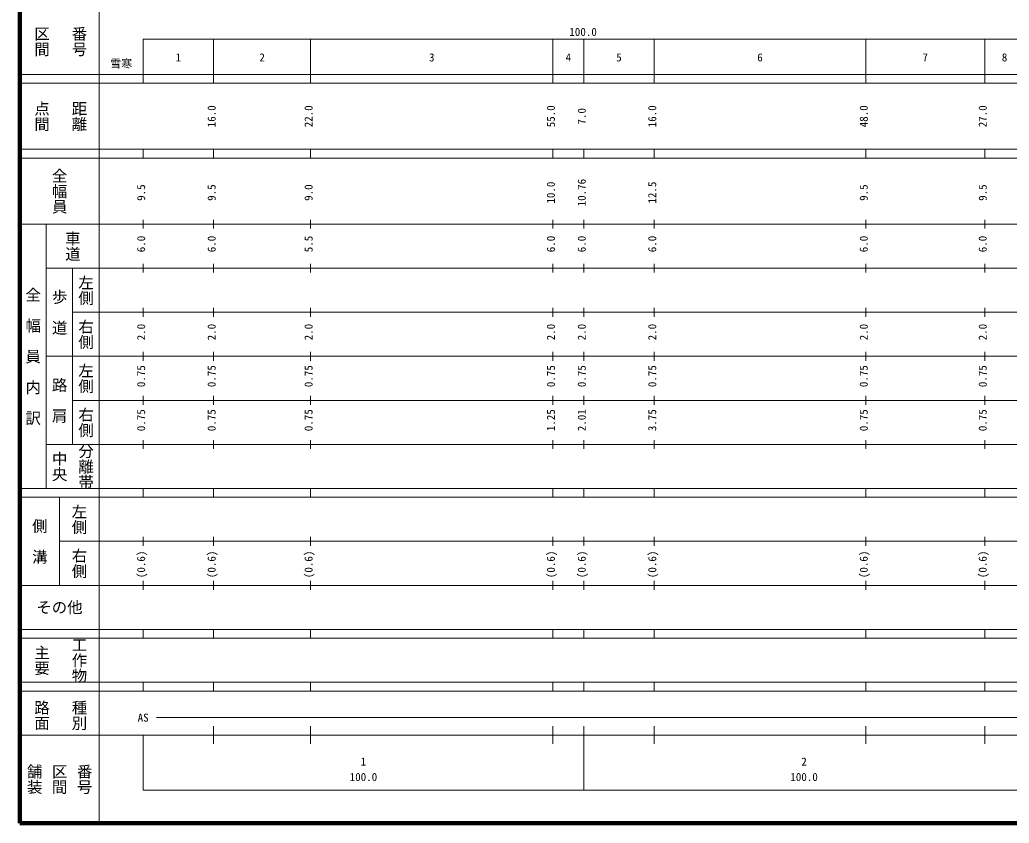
# Model space of a CAD drawing. Units: millimetres on the paper, enlarged 1000 times. Extents: x 40000 to 680000, y 20000 to 380000.
# Drawn here: x 40000 to 264560, y 20000 to 202409 of the extents above; entities that cross this region are included whole.
import ezdxf
from ezdxf.enums import TextEntityAlignment as Align

# ---------------------------------------------------------------- set-up
doc = ezdxf.new("R2010")
doc.units = ezdxf.units.MM
doc.header["$LTSCALE"] = 1000
doc.layers.add('M-TTL', color=2, linetype='Continuous', lineweight=140)
doc.layers.add('M-TTL-BAND', color=7, linetype='Continuous', lineweight=13)
doc.styles.add('@ＭＳ ゴシック', font='')
doc.styles.add('ＭＳ ゴシック', font='')
doc.styles.get('@ＭＳ ゴシック').set_extended_font_data('@MS Gothic')
doc.styles.get('ＭＳ ゴシック').set_extended_font_data('MS Gothic')

msp = doc.modelspace()

# ---------------------------------------------------------------- linework, layer by layer
at = {"layer": 'M-TTL'}
for p, q in [((40000, 380000), (40000, 20000)), ((40000, 20000), (680000, 20000))]:
    msp.add_line(p, q, dxfattribs=at)
at = {"layer": 'M-TTL-BAND'}
for p, q in [((58000, 370000), (58000, 20000)), ((68000, 198000), (579000, 198000)), ((68000, 198000), (68000, 188000)), ((84000, 188000), (84000, 198000)), ((106000, 188000), (106000, 198000)), ((161000, 188000), (161000, 198000)), ((168000, 188000), (168000, 198000)), ((184000, 188000), (184000, 198000)), ((232000, 188000), (232000, 198000)), ((259000, 188000), (259000, 198000)), ((40000, 190000), (579000, 190000)), ((40000, 188000), (579000, 188000)), ((40000, 173000), (579000, 173000)), ((68000, 171000), (68000, 173000)), ((84000, 171000), (84000, 173000)), ((106000, 171000), (106000, 173000)), ((161000, 171000), (161000, 173000)), ((168000, 171000), (168000, 173000)), ((184000, 171000), (184000, 173000)), ((232000, 171000), (232000, 173000)), ((259000, 171000), (259000, 173000)), ((40000, 171000), (579000, 171000)), ((40000, 156000), (579000, 156000)), ((46000, 96000), (46000, 156000)), ((68000, 155000), (68000, 157000)), ((84000, 155000), (84000, 157000)), ((106000, 155000), (106000, 157000)), ((161000, 155000), (161000, 157000)), ((168000, 155000), (168000, 157000)), ((184000, 155000), (184000, 157000)), ((232000, 155000), (232000, 157000)), ((259000, 155000), (259000, 157000)), ((46000, 146000), (579000, 146000)), ((52000, 146000), (52000, 106000)), ((68000, 145000), (68000, 147000)), ((84000, 145000), (84000, 147000)), ((106000, 145000), (106000, 147000)), ((161000, 145000), (161000, 147000)), ((168000, 145000), (168000, 147000)), ((184000, 145000), (184000, 147000)), ((232000, 145000), (232000, 147000)), ((259000, 145000), (259000, 147000)), ((68000, 135000), (68000, 137000)), ((84000, 135000), (84000, 137000)), ((106000, 135000), (106000, 137000)), ((161000, 135000), (161000, 137000)), ((168000, 135000), (168000, 137000)), ((184000, 135000), (184000, 137000)), ((232000, 135000), (232000, 137000)), ((259000, 135000), (259000, 137000)), ((52000, 136000), (579000, 136000)), ((46000, 126000), (579000, 126000)), ((68000, 125000), (68000, 127000)), ((84000, 125000), (84000, 127000)), ((106000, 125000), (106000, 127000)), ((161000, 125000), (161000, 127000)), ((168000, 125000), (168000, 127000)), ((184000, 125000), (184000, 127000)), ((232000, 125000), (232000, 127000)), ((259000, 125000), (259000, 127000)), ((68000, 115000), (68000, 117000)), ((84000, 115000), (84000, 117000)), ((106000, 115000), (106000, 117000)), ((161000, 115000), (161000, 117000)), ((168000, 115000), (168000, 117000)), ((184000, 115000), (184000, 117000)), ((232000, 115000), (232000, 117000)), ((259000, 115000), (259000, 117000)), ((52000, 116000), (579000, 116000)), ((46000, 106000), (579000, 106000)), ((68000, 105000), (68000, 107000)), ((84000, 105000), (84000, 107000)), ((106000, 105000), (106000, 107000)), ((161000, 105000), (161000, 107000)), ((168000, 105000), (168000, 107000)), ((184000, 105000), (184000, 107000)), ((232000, 105000), (232000, 107000)), ((259000, 105000), (259000, 107000)), ((40000, 96000), (579000, 96000)), ((68000, 94000), (68000, 96000)), ((84000, 94000), (84000, 96000)), ((106000, 94000), (106000, 96000)), ((161000, 94000), (161000, 96000)), ((168000, 94000), (168000, 96000)), ((184000, 94000), (184000, 96000)), ((232000, 94000), (232000, 96000)), ((259000, 94000), (259000, 96000)), ((40000, 94000), (579000, 94000)), ((49000, 94000), (49000, 74000)), ((49000, 84000), (579000, 84000)), ((68000, 83000), (68000, 85000)), ((84000, 83000), (84000, 85000)), ((106000, 83000), (106000, 85000)), ((161000, 83000), (161000, 85000)), ((168000, 83000), (168000, 85000)), ((184000, 83000), (184000, 85000)), ((232000, 83000), (232000, 85000)), ((259000, 83000), (259000, 85000)), ((68000, 73000), (68000, 75000)), ((84000, 73000), (84000, 75000)), ((106000, 73000), (106000, 75000)), ((161000, 73000), (161000, 75000)), ((168000, 73000), (168000, 75000)), ((184000, 73000), (184000, 75000)), ((232000, 73000), (232000, 75000)), ((259000, 73000), (259000, 75000)), ((40000, 74000), (579000, 74000)), ((40000, 64000), (579000, 64000)), ((68000, 62000), (68000, 64000)), ((84000, 62000), (84000, 64000)), ((106000, 62000), (106000, 64000)), ((161000, 62000), (161000, 64000)), ((168000, 62000), (168000, 64000)), ((184000, 62000), (184000, 64000)), ((232000, 62000), (232000, 64000)), ((259000, 62000), (259000, 64000)), ((40000, 62000), (579000, 62000)), ((40000, 52000), (579000, 52000)), ((68000, 50000), (68000, 52000)), ((84000, 50000), (84000, 52000)), ((106000, 50000), (106000, 52000)), ((161000, 50000), (161000, 52000)), ((168000, 50000), (168000, 52000)), ((184000, 50000), (184000, 52000)), ((232000, 50000), (232000, 52000)), ((259000, 50000), (259000, 52000)), ((40000, 50000), (579000, 50000)), ((71000, 44000), (565000, 44000)), ((84000, 38000), (84000, 42000)), ((106000, 38000), (106000, 42000)), ((161000, 38000), (161000, 42000)), ((168000, 27500), (168000, 42000)), ((184000, 38000), (184000, 42000)), ((232000, 38000), (232000, 42000)), ((259000, 38000), (259000, 42000)), ((40000, 40000), (579000, 40000)), ((68000, 40000), (68000, 27500)), ((68000, 27500), (579000, 27500))]:
    msp.add_line(p, q, dxfattribs=at)

# ---------------------------------------------------------------- texts
at = {"layer": 'M-TTL-BAND', "style": '@ＭＳ ゴシック'}
for s, p in [('区間', (45000, 197500)), ('番号', (53500, 197500)), ('点間', (45000, 180500)), ('距離', (53500, 180500)), ('全幅員', (49000, 163500)), ('車道', (52000, 151000)), ('左側', (55000, 141000)), ('全\u3000幅\u3000員\u3000内\u3000訳', (43000, 126000)), ('歩\u3000道', (49000, 136000)), ('右側', (55000, 131000)), ('左側', (55000, 121000)), ('路\u3000肩', (49000, 116000)), ('右側', (55000, 111000)), ('分離帯', (55000, 101000)), ('中央', (49000, 101000)), ('左側', (53500, 89000)), ('側\u3000溝', (44500, 84000)), ('右側', (53500, 79000)), ('工作物', (53500, 57000)), ('主要', (45000, 57000)), ('路面', (45000, 44500)), ('種別', (53500, 44500)), ('舗装', (43333, 30000)), ('区間', (49000, 30000)), ('番号', (54667, 30000))]:
    msp.add_text(s, height=2566, rotation=270, dxfattribs=at).set_placement(p, align=Align.MIDDLE_CENTER)
at = {"layer": 'M-TTL-BAND', "style": 'ＭＳ ゴシック'}
for s, p in [('100.0', (167844, 198195)), ('1', (76000, 192405)), ('2', (95000, 192405)), ('3', (133500, 192405)), ('4', (164500, 192405)), ('5', (176000, 192405)), ('6', (208000, 192405)), ('7', (245500, 192405)), ('8', (263500, 192405)), ('AS', (68000, 42500)), ('1', (118000, 32523)), ('2', (218000, 32523)), ('100.0', (118000, 29033)), ('100.0', (218000, 29033))]:
    msp.add_text(s, height=1833, dxfattribs=at).set_placement(p, align=Align.BOTTOM_CENTER)
msp.add_text('雪寒', height=1833, dxfattribs=at).set_placement((65500, 191000), align=Align.BOTTOM_RIGHT)
for s, p in [('16.0', (85000, 180500)), ('22.0', (107000, 180500)), ('55.0', (162000, 180500)), ('7.0', (169000, 180500)), ('16.0', (185000, 180500)), ('48.0', (233000, 180500)), ('27.0', (260000, 180500)), ('9.5', (69000, 163174)), ('9.5', (85000, 163174)), ('9.0', (107000, 163174)), ('10.0', (162000, 163174)), ('10.76', (169000, 163174)), ('12.5', (185000, 163174)), ('9.5', (233000, 163174)), ('9.5', (260000, 163174)), ('6.0', (69000, 151500)), ('6.0', (85000, 151500)), ('5.5', (107000, 151500)), ('6.0', (162000, 151500)), ('6.0', (169000, 151500)), ('6.0', (185000, 151500)), ('6.0', (233000, 151500)), ('6.0', (260000, 151500)), ('2.0', (69000, 131500)), ('2.0', (85000, 131500)), ('2.0', (107000, 131500)), ('2.0', (162000, 131500)), ('2.0', (169000, 131500)), ('2.0', (185000, 131500)), ('2.0', (233000, 131500)), ('2.0', (260000, 131500)), ('0.75', (69000, 121500)), ('0.75', (85000, 121500)), ('0.75', (107000, 121500)), ('0.75', (162000, 121500)), ('0.75', (169000, 121500)), ('0.75', (185000, 121500)), ('0.75', (233000, 121500)), ('0.75', (260000, 121500)), ('0.75', (69000, 111500)), ('0.75', (85000, 111500)), ('0.75', (107000, 111500)), ('1.25', (162000, 111500)), ('2.01', (169000, 111500)), ('3.75', (185000, 111500)), ('0.75', (233000, 111500)), ('0.75', (260000, 111500)), ('(0.6)', (69000, 78764)), ('(0.6)', (85000, 78764)), ('(0.6)', (107000, 78764)), ('(0.6)', (162000, 78764)), ('(0.6)', (169000, 78764)), ('(0.6)', (185000, 78764)), ('(0.6)', (233000, 78764)), ('(0.6)', (260000, 78764))]:
    msp.add_text(s, height=1833, rotation=90, dxfattribs=at).set_placement(p, align=Align.BOTTOM_CENTER)
msp.add_text('その他', height=2566, dxfattribs=at).set_placement((49000, 69000), align=Align.MIDDLE_CENTER)

doc.saveas('drawing.dxf')
